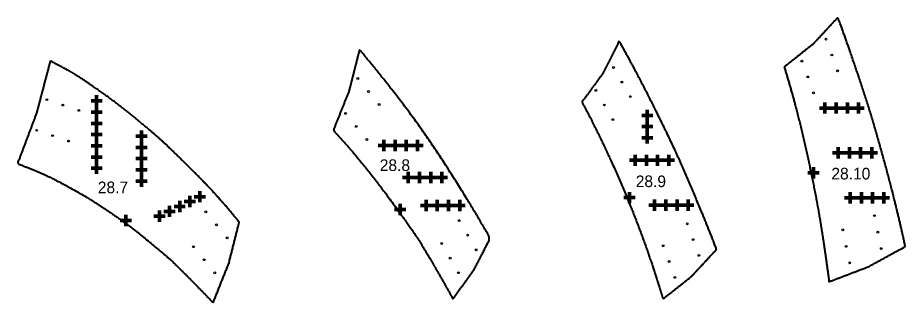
# Model space of a CAD drawing. Header units: inches. Extents: x -1683 to 11264, y -1696 to 865.
# Drawn here: x 7989.8 to 8306.1, y 19.5 to 120.7 of the extents above; entities that cross this region are included whole.
import ezdxf

# ---------------------------------------------------------------- set-up
doc = ezdxf.new("R2010")
doc.units = ezdxf.units.IN
doc.header["$MEASUREMENT"] = 0
doc.header["$PDMODE"] = 2
doc.header["$PDSIZE"] = 2
for name, color, linetype, lineweight in [('Annotation', 7, 'Continuous', 9), ('Drilling', 3, 'Continuous', 13), ('Engrave', 4, 'Continuous', 50)]:
    doc.layers.add(name, color=color, linetype=linetype, lineweight=lineweight)
doc.styles.add('Tw Cen MT', font='')
doc.styles.get('Tw Cen MT').set_extended_font_data('Tw Cen MT')

# ---------------------------------------------------------------- blocks, each defined once
blk = doc.blocks.new('*U2715')
at = {"layer": 'Engrave'}
blk.add_point((0, 0), dxfattribs=at)
blk = doc.blocks.new('*U2716')
at = {"layer": 'Engrave', "color": 0, "linetype": 'ByBlock', "lineweight": -2, "transparency": 16777216}
for p in [(-16, 0), (-12, 0), (-8, 0), (-4, 0), (0, 0)]:
    blk.add_blockref('*U2715', p, dxfattribs=at)
blk = doc.blocks.new('*U2717')
at = {"layer": 'Engrave'}
blk.add_point((0, 0), dxfattribs=at)
blk = doc.blocks.new('*U2718')
at = {"layer": 'Engrave', "color": 0, "linetype": 'ByBlock', "lineweight": -2, "transparency": 16777216}
for p in [(0, 0), (4, 0), (8, 0), (12, 0), (16, 0), (20, 0), (24, 0)]:
    blk.add_blockref('*U2717', p, dxfattribs=at)
blk = doc.blocks.new('*U2719')
at = {"layer": 'Engrave'}
blk.add_point((0, 0), dxfattribs=at)
blk = doc.blocks.new('*U2720')
at = {"layer": 'Engrave', "color": 0, "linetype": 'ByBlock', "lineweight": -2, "transparency": 16777216}
for p in [(0, 0), (4, 0), (8, 0), (12, 0), (16, 0)]:
    blk.add_blockref('*U2719', p, dxfattribs=at)
blk = doc.blocks.new('*U2721')
at = {"layer": 'Engrave'}
blk.add_point((0, 0), dxfattribs=at)
blk = doc.blocks.new('*U2722')
at = {"layer": 'Engrave', "color": 0, "linetype": 'ByBlock', "lineweight": -2, "transparency": 16777216}
for p in [(0, 0), (4, 0), (8, 0), (12, 0)]:
    blk.add_blockref('*U2721', p, dxfattribs=at)
blk = doc.blocks.new('*U2723')
at = {"layer": 'Engrave'}
blk.add_point((0, 0), dxfattribs=at)
blk = doc.blocks.new('*U2724')
at = {"layer": 'Engrave', "color": 0, "linetype": 'ByBlock', "lineweight": -2, "transparency": 16777216}
for p in [(0, 0), (4, 0), (8, 0), (12, 0)]:
    blk.add_blockref('*U2723', p, dxfattribs=at)
blk = doc.blocks.new('*U2725')
at = {"layer": 'Engrave'}
blk.add_point((0, 0), dxfattribs=at)
blk = doc.blocks.new('*U2726')
at = {"layer": 'Engrave', "color": 0, "linetype": 'ByBlock', "lineweight": -2, "transparency": 16777216}
for p in [(0, 0), (4, 0), (8, 0), (12, 0)]:
    blk.add_blockref('*U2725', p, dxfattribs=at)
blk = doc.blocks.new('*U2734')
at = {"layer": 'Engrave'}
blk.add_point((0, 0), dxfattribs=at)
blk = doc.blocks.new('*U2735')
at = {"layer": 'Engrave', "color": 0, "linetype": 'ByBlock', "lineweight": -2, "transparency": 16777216}
for p in [(0, 0), (4, 0), (8, 0), (12, 0)]:
    blk.add_blockref('*U2734', p, dxfattribs=at)
blk = doc.blocks.new('*U2736')
at = {"layer": 'Engrave'}
blk.add_point((0, 0), dxfattribs=at)
blk = doc.blocks.new('*U2737')
at = {"layer": 'Engrave', "color": 0, "linetype": 'ByBlock', "lineweight": -2, "transparency": 16777216}
for p in [(0, 0), (4, 0), (8, 0), (12, 0)]:
    blk.add_blockref('*U2736', p, dxfattribs=at)
blk = doc.blocks.new('*U2738')
at = {"layer": 'Engrave'}
blk.add_point((0, 0), dxfattribs=at)
blk = doc.blocks.new('*U2739')
at = {"layer": 'Engrave', "color": 0, "linetype": 'ByBlock', "lineweight": -2, "transparency": 16777216}
for p in [(0, 0), (4, 0), (8, 0)]:
    blk.add_blockref('*U2738', p, dxfattribs=at)
blk = doc.blocks.new('*U2740')
at = {"layer": 'Engrave'}
blk.add_point((0, 0), dxfattribs=at)
blk = doc.blocks.new('*U2741')
at = {"layer": 'Engrave', "color": 0, "linetype": 'ByBlock', "lineweight": -2, "transparency": 16777216}
for p in [(0, 0), (4, 0), (8, 0), (12, 0)]:
    blk.add_blockref('*U2740', p, dxfattribs=at)
blk = doc.blocks.new('*U2742')
at = {"layer": 'Engrave'}
blk.add_point((0, 0), dxfattribs=at)
blk = doc.blocks.new('*U2743')
at = {"layer": 'Engrave', "color": 0, "linetype": 'ByBlock', "lineweight": -2, "transparency": 16777216}
for p in [(0, 0), (4, 0), (8, 0), (12, 0)]:
    blk.add_blockref('*U2742', p, dxfattribs=at)
blk = doc.blocks.new('*U2744')
at = {"layer": 'Engrave'}
blk.add_point((0, 0), dxfattribs=at)
blk = doc.blocks.new('*U2745')
at = {"layer": 'Engrave', "color": 0, "linetype": 'ByBlock', "lineweight": -2, "transparency": 16777216}
for p in [(0, 0), (4, 0), (8, 0), (12, 0)]:
    blk.add_blockref('*U2744', p, dxfattribs=at)

msp = doc.modelspace()

# ---------------------------------------------------------------- linework, layer by layer
for points, weights, knots in [([(8273.12206, 111.27351), (8273.16235, 111.30537), (8273.20006, 111.34023), (8273.23498, 111.37789), (8276.17428, 114.54754), (8279.11359, 117.7172), (8282.05289, 120.88685), (8282.08723, 120.79618), (8284.13862, 115.37217), (8287.86014, 104.61483), (8293.27669, 88.61483), (8297.83572, 72.61483), (8302.15452, 56.61483), (8304.74845, 45.50692), (8306.0004, 39.73234), (8306.09552, 39.29109), (8301.72435, 36.90973), (8297.35318, 34.52836), (8292.98201, 32.14699), (8292.94284, 32.12565), (8292.90232, 32.10698), (8292.86065, 32.09105), (8288.211, 30.31376), (8283.56134, 28.53647), (8278.91169, 26.75917), (8278.32023, 31.37773), (8276.94705, 41.32961), (8274.43019, 56.61483), (8271.01983, 72.61483), (8267.41862, 88.15284), (8264.43437, 98.35751), (8262.95057, 103.22885), (8266.34107, 105.9104), (8269.73157, 108.59196), (8273.12206, 111.27351)], [1, 0.998026744459, 0.998026744459, 1, 1, 1, 1, 1, 1, 1, 1, 1, 1, 1, 1, 1, 1, 1, 1, 0.998510256564, 0.998510256564, 1, 1, 1, 1, 1, 1, 1, 1, 1, 1, 1, 1, 1, 1], [0, 0, 0, 0, 0.15391802, 0.15391802, 0.15391802, 1.15391802, 1.15391802, 1.15391802, 1.170919401, 2.170919401, 3.170919401, 4.170919401, 5.170919401, 6.170919401, 6.253652923, 6.253652923, 6.253652923, 7.253652923, 7.253652923, 7.253652923, 7.387382438, 7.387382438, 7.387382438, 8.387382438, 8.387382438, 8.387382438, 9.253360902, 10.253360902, 11.253360902, 12.253360902, 13.166737017, 13.166737017, 13.166737017, 14.166737017, 14.166737017, 14.166737017, 14.166737017]), ([(8198.3003, 100.95954), (8198.33122, 101.00207), (8198.35869, 101.04689), (8198.38254, 101.09374), (8200.29859, 104.85643), (8202.21464, 108.61912), (8204.13069, 112.38181), (8206.10626, 108.91781), (8210.97221, 100.12047), (8218.12138, 85.98981), (8225.8604, 69.98981), (8232.51873, 54.08048), (8236.84917, 43.50449), (8238.83476, 38.26183), (8235.89546, 35.09217), (8232.95616, 31.92252), (8230.01685, 28.75286), (8229.98193, 28.71521), (8229.94422, 28.68035), (8229.90394, 28.64849), (8226.51344, 25.96693), (8223.12294, 23.28538), (8219.73244, 20.60382), (8219.59172, 21.06582), (8217.81979, 26.86114), (8214.27733, 37.98981), (8208.1452, 53.98981), (8201.28704, 69.98981), (8195.42084, 82.24061), (8191.7027, 89.15808), (8190.85217, 90.71323), (8193.33488, 94.12866), (8195.81759, 97.5441), (8198.3003, 100.95954)], [1, 0.997932320532, 0.997932320532, 1, 1, 1, 1, 1, 1, 1, 1, 1, 1, 1, 1, 1, 1, 0.998026744459, 0.998026744459, 1, 1, 1, 1, 1, 1, 1, 1, 1, 1, 1, 1, 1, 1, 1], [0, 0, 0, 0, 0.157559481, 0.157559481, 0.157559481, 1.157559481, 1.157559481, 1.157559481, 1.807059904, 2.807059904, 3.807059904, 4.807059904, 5.790058523, 5.790058523, 5.790058523, 6.790058523, 6.790058523, 6.790058523, 6.943976543, 6.943976543, 6.943976543, 7.943976543, 7.943976543, 7.943976543, 8.030600428, 9.030600428, 10.030600428, 11.030600428, 12.030600428, 12.327626517, 12.327626517, 12.327626517, 13.327626517, 13.327626517, 13.327626517, 13.327626517]), ([(8107.85349, 94.68178), (8107.86989, 94.7228), (8107.88353, 94.76481), (8107.89437, 94.80763), (8109.12818, 99.6812), (8110.36198, 104.55478), (8111.59578, 109.42836), (8114.90807, 105.45771), (8123.20253, 95.33572), (8134.77051, 79.8804), (8145.22987, 63.8804), (8152.9246, 51.3444), (8157.09924, 44.14174), (8158.16535, 42.27241), (8156.2493, 38.50972), (8154.33325, 34.74703), (8152.4172, 30.98434), (8152.39334, 30.93749), (8152.36587, 30.89266), (8152.33496, 30.85013), (8149.85225, 27.4347), (8147.36954, 24.01926), (8144.88682, 20.60382), (8142.87387, 24.28439), (8138.01026, 32.80722), (8133.08444, 41.24143), (8128.42467, 47.8804), (8116.89887, 63.8804), (8107.70875, 74.81295), (8102.50212, 80.41217), (8102.25414, 80.67773), (8104.12059, 85.34575), (8105.98704, 90.01377), (8107.85349, 94.68178)], [1, 0.998539395065, 0.998539395065, 1, 1, 1, 1, 1, 1, 1, 1, 1, 1, 1, 1, 1, 1, 0.997932320532, 0.997932320532, 1, 1, 1, 1, 1, 1, 1, 1, 1, 1, 1, 1, 1, 1, 1], [0, 0, 0, 0, 0.132414739, 0.132414739, 0.132414739, 1.132414739, 1.132414739, 1.132414739, 2.0302874, 3.0302874, 4.0302874, 5.0302874, 5.380786978, 5.380786978, 5.380786978, 6.380786978, 6.380786978, 6.380786978, 6.538346459, 6.538346459, 6.538346459, 7.538346459, 7.538346459, 7.538346459, 8.24132037, 9.24132037, 10.24132037, 11.24132037, 12.24132037, 12.291174336, 12.291174336, 12.291174336, 13.291174336, 13.291174336, 13.291174336, 13.291174336]), ([(7996.51955, 86.82733), (7998.14797, 93.00732), (7999.77639, 99.1873), (8001.40481, 105.36729), (8004.01866, 104.03689), (8009.7296, 100.98873), (8013.4484, 98.46307), (8025.1008, 90.5492), (8034.77128, 82.46307), (8041.86321, 76.53304), (8052.00103, 66.46307), (8058.82721, 59.68257), (8064.4085, 53.22238), (8068.38888, 48.46266), (8068.76564, 48.01103), (8067.53183, 43.13745), (8066.29803, 38.26387), (8065.06423, 33.39029), (8065.05339, 33.34748), (8065.03974, 33.30547), (8065.02334, 33.26445), (8063.15689, 28.59644), (8061.29044, 23.92842), (8059.42399, 19.2604), (8054.6978, 24.32155), (8044.44804, 34.46307), (8044.44804, 34.46307), (8030.52462, 46.11259), (8024.19175, 50.46307), (8015.58461, 56.3759), (8001.23445, 64.2124), (7996.40031, 66.17878), (7992.37092, 67.81782), (7989.70031, 68.79698), (7991.9628, 74.77402), (7994.2253, 80.75107), (7996.4878, 86.72812), (7996.5001, 86.76062), (7996.51069, 86.79372), (7996.51955, 86.82733)], [1, 1, 1, 1, 1, 1, 1, 1, 1, 1, 1, 1, 1, 1, 1, 1, 1, 1, 0.998539395065, 0.998539395065, 1, 1, 1, 1, 1, 1, 1, 1, 1, 1, 1, 1, 1, 1, 1, 1, 1, 0.999095052775, 0.999095052775, 1], [0, 0, 0, 0, 1, 1, 1, 1.393493766, 2.393493766, 3.393493766, 4.393493766, 5.393493766, 6.393493766, 7.393493766, 8.393493766, 8.495621105, 8.495621105, 8.495621105, 9.495621105, 9.495621105, 9.495621105, 9.628035844, 9.628035844, 9.628035844, 10.628035844, 10.628035844, 10.628035844, 11.578181877, 12.578181877, 13.578181877, 14.578181877, 15.578181877, 16.578181877, 17.578181877, 18.199247656, 18.199247656, 18.199247656, 19.199247656, 19.199247656, 19.199247656, 19.303467732, 19.303467732, 19.303467732, 19.303467732])]:
    msp.add_rational_spline(points, weights, degree=3, knots=knots)
at = {"layer": 'Drilling'}
for centre in [(8277.83394, 113.12153), (8279.89743, 107.48753), (8269.26301, 105.30822), (8202.10457, 103.05733), (8281.96093, 101.85353), (8111.03219, 99.13733), (8205.10457, 97.86118), (8271.32651, 99.67422), (8195.85121, 94.88847), (8000.22746, 91.57744), (8114.82625, 94.4892), (8208.10457, 92.66503), (8273.39, 94.04021), (8005.9151, 89.66675), (8118.62031, 89.84107), (8198.85121, 89.69232), (8011.60274, 87.75605), (8106.65002, 86.70787), (8110.44408, 82.05974), (8201.85121, 84.49616), (7996.56529, 80.67613), (8002.25294, 78.76544), (8007.94058, 76.85474), (8114.23814, 77.41162), (8056.81985, 51.66438), (8295.06838, 50.29379), (8147.13922, 48.53638), (8228.42532, 47.39851), (8060.61392, 47.01625), (8283.81085, 45.21602), (8296.29397, 44.4203), (8064.40798, 42.36812), (8150.13922, 43.34023), (8230.48882, 41.76451), (8052.43768, 39.23492), (8140.88586, 40.36752), (8153.13922, 38.14408), (8219.8544, 39.5852), (8285.03645, 39.34252), (8297.51957, 38.54681), (8056.23174, 34.58679), (8143.88586, 35.17137), (8232.55231, 36.13051), (8221.91789, 33.9512), (8286.26205, 33.46903), (8060.02581, 29.93867), (8146.88586, 29.97522), (8223.98139, 28.3172)]:
    msp.add_circle(centre, 0.3225, dxfattribs=at)
at = {"layer": 'Engrave'}
for p in [(8273.36297, 65.50847), (8207.81023, 56.70331), (8126.13279, 52.46388), (8028.31053, 48.58356)]:
    msp.add_point(p, dxfattribs=at)

# ---------------------------------------------------------------- block references
for name, p, rotation in [('*U2718', (8017.93641, 67.14164), 89.99999999999676), ('*U2739', (8214.15523, 77.98981), 90.00000000000001), ('*U2720', (8033.93641, 62.59574), 89.99999999999676), ('*U2716', (8054.73459, 57.03865), 25.77692011843854)]:
    msp.add_blockref(name, p, dxfattribs=dict(at, rotation=rotation))
for name, p in [('*U2745', (8277.46529, 88.61483)), ('*U2724', (8120.28494, 75.25604)), ('*U2743', (8282.16367, 72.61483)), ('*U2737', (8209.84269, 69.98981)), ('*U2722', (8128.97617, 63.8804)), ('*U2741', (8286.44737, 56.61483)), ('*U2726', (8135.3114, 53.87221)), ('*U2735', (8216.74414, 53.98981))]:
    msp.add_blockref(name, p, dxfattribs=at)

# ---------------------------------------------------------------- texts
at = {"layer": 'Annotation', "color": 7, "char_height": 7, "attachment_point": 7, "line_spacing_factor": 0.481418, "style": 'Tw Cen MT'}
for s, insert in [('{\\H0.59259x;28.8}', (8118.81853, 66.12436)), ('{\\H0.59259x;28.10}', (8279.74591, 63.11745)), ('{\\H0.59259x;28.9}', (8210.03201, 60.38328)), ('{\\H0.59259x;28.7}', (8018.35066, 58.21936))]:
    msp.add_mtext(s, dxfattribs=dict(at, insert=insert))

doc.saveas('drawing.dxf')
